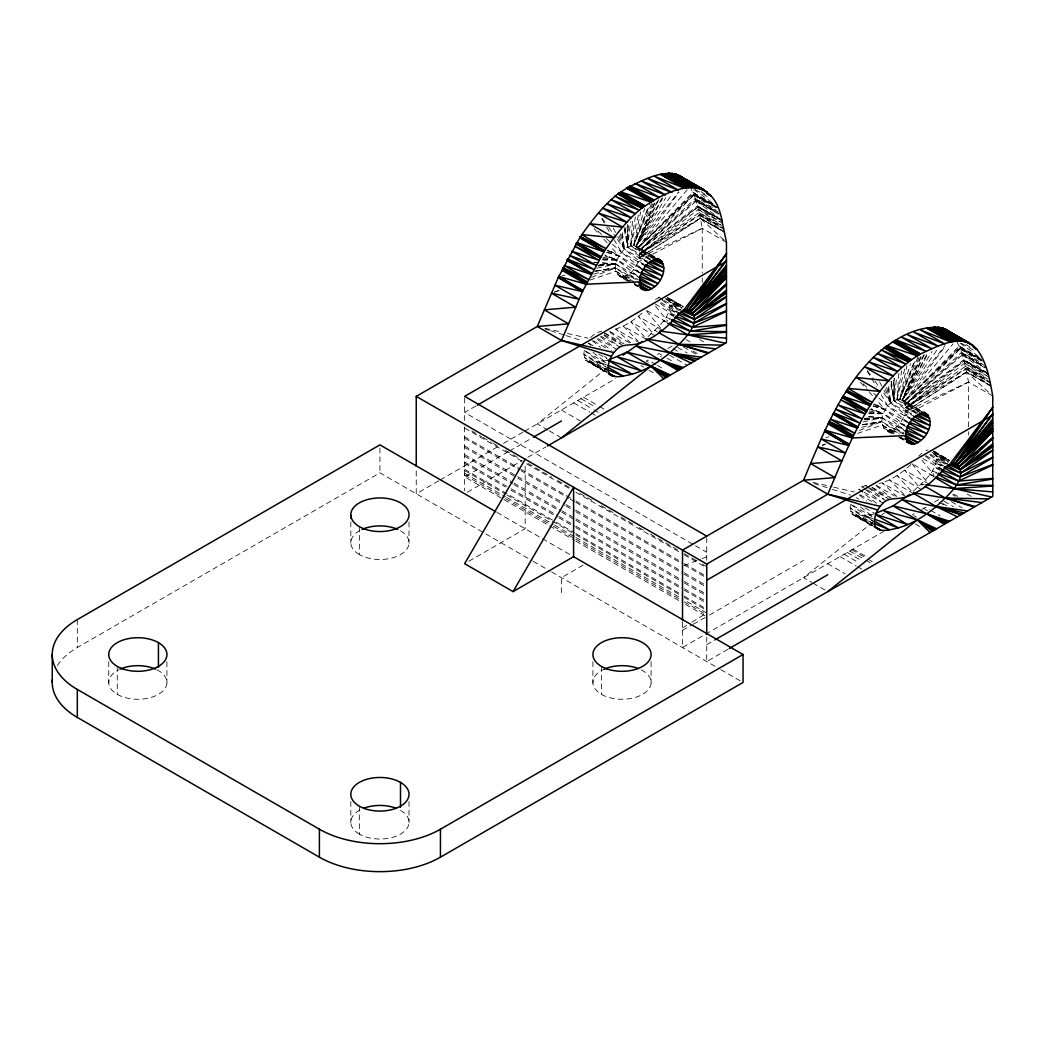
<?xml version="1.0" encoding="UTF-8"?>
<svg xmlns="http://www.w3.org/2000/svg" width="1045" height="1045" viewBox="0 0 1045 1045"><rect width="100%" height="100%" fill="white"/><g stroke="black" fill="none" stroke-linecap="round" stroke-linejoin="round"><path stroke-width="0.75" stroke-dasharray="5 3.75" d="M682.529 621.723L682.529 647.521L883.652 531.409M646.163 261.276L627.575 246.933L627.758 224.348M911.214 414.055L893.854 400.666L894.05 378.094M628.424 281.17C621.187 278.466 612.945 272.915 615.871 264.032C617.49 257.161 621.54 250.735 627.575 246.933L628.476 222.964M892.025 433.348C874.887 428.986 882.529 406.949 893.854 400.666L894.703 378.303M650.46 259.944L630.697 245.601L632.538 220.116M915.433 412.736L896.989 399.334L898.948 372.268M605.734 362.811L584.207 350.388L583.894 354.203L585.696 360.094L609.209 374.201M872.026 516.557L850.499 504.134L850.186 507.948L851.975 513.84L876.846 528.718M624.27 229.299L627.575 246.933C651.427 238.848 635.19 282.594 619.006 275.723L628.855 281.157M890.862 384.638L893.854 400.666C917.719 392.593 901.482 436.327 885.298 429.469L892.325 433.348M651.78 260.91L627.575 246.933L630.618 221.553M918.072 414.643L893.854 400.666L896.714 376.879M654.915 259.578L630.697 245.601L635.347 217.216M921.194 413.311L896.989 399.334L901.639 370.962M652.25 257.788L633.623 245.301L640.689 211.887M918.542 411.534L899.915 399.046L906.969 365.632M630.697 245.601L639.031 212.814M896.989 399.334L904.918 368.114M656.482 258.507L633.623 245.301L644.647 208.451M922.774 412.252L899.915 399.046L910.482 363.725M651.558 203.54L633.623 245.301L648.527 206.087M917.837 357.285L899.915 399.046L914.819 359.833M652.602 203.866L636.131 246.084L655.11 257.632M918.882 357.612L902.423 399.817L920.044 410.554M633.623 245.301L649.768 204.428M899.915 399.046L915.459 359.676M654.261 203.096L636.131 246.084L654.954 256.952M920.554 356.841L902.423 399.817L919.9 409.914M654.954 203.083L636.131 246.084L678.701 191.888M921.246 356.828L902.423 399.817L944.994 345.634M657.475 201.006L636.131 246.084L672.053 194.161M923.767 354.751L902.423 399.817L937.417 349.239M658.807 199.608L636.131 246.084L665.796 197.701M924.394 354.791L902.423 399.817L932.088 351.447M661.968 198.041L636.131 246.084L662.726 198.197M926.745 354.608L902.423 399.817L928.234 353.341M654.758 257.005L638.051 247.861L679.002 192.175M919.665 409.993L904.343 401.607L945.294 345.908M689.896 186.519L693.971 194.919L638.051 247.861L687.832 188.975M956.789 341.428L960.264 348.664L904.343 401.607L953.079 343.936M590.595 337.535L595.637 333.041L601.737 331.187M648.018 336.699C657.762 327.124 674.352 314.793 668.8 299.04L682.803 306.551M653.634 257.606L639.266 250.539L693.971 194.919L717.889 208.164M919.927 411.338L905.545 404.284L960.264 348.664L984.168 361.897L959.963 347.92L904.343 401.607L959.179 346.078L982.039 359.284M638.051 247.861L693.305 193.351L717.523 207.328L693.671 194.187L638.051 247.861L692.887 192.345L715.76 205.538M918.79 456.169L921.768 453.216M904.343 401.607L959.597 347.084L982.47 360.29L959.963 347.92M721.886 220.325L697.851 207.067L639.266 250.539L695.317 198.576L693.971 194.919L716.831 208.125M984.468 365.528L961.596 352.322L963.96 360.081L988.178 374.058L964.143 360.812L905.545 404.284L961.596 352.322L960.264 348.664L983.123 361.857M913.173 491.49C923.127 481.562 940.735 469.127 935.092 452.785L949.095 460.296M641.943 313.121C633.649 320.619 623.891 327.072 612.945 329.789M933.381 476.037L911.867 463.601C902.567 472.379 891.829 480.439 879.224 483.522M720.018 214.055L695.813 200.078L697.668 206.348L721.768 219.92L697.564 205.943L639.266 250.539L695.813 200.078L695.317 198.576L718.176 211.782M968.545 426.739L968.545 382.039L963.96 360.081L988.061 373.666L963.856 359.689L905.545 404.284L962.105 353.824L986.31 367.801M639.266 250.539L696.14 201.123L720.358 215.1M905.545 404.284L962.432 354.869L986.65 368.846M650.081 258.546L639.671 253.922L697.851 207.067L697.668 206.348L720.541 219.541M917.863 412.958L905.963 407.654L964.143 360.812L988.348 374.776M606.649 368.336L537.274 423.904L548.037 430.109M872.941 522.082L803.566 577.65L811.638 582.3M881.771 515.002L884.292 512.99M876.363 503.285L858.807 489.164L861.929 486.787L868.016 484.932M697.564 205.943L700.49 218.509L724.616 232.134L700.411 218.157L639.671 253.922L698.465 209.392L722.67 223.356M989.563 385.096L966.703 371.889L905.963 407.654L964.744 363.124L988.962 377.101M724.028 229.221L699.823 215.244L639.671 253.922L699.223 212.566L723.427 226.543M990.32 382.966L966.102 368.99L905.963 407.654L965.515 366.312L988.374 379.518M655.476 299.484L661.733 296.218M639.671 253.922L699.641 214.447L723.858 228.424M905.963 407.654L965.933 368.193L990.151 382.17M700.411 218.157L639.266 257.775L647.952 261.341M966.703 371.889L905.545 411.508L911.344 413.898M682.529 627.888L686.552 625.419M691.934 622.115L706.733 613.036L684.214 600.039M709.542 615.022L803.566 560.394M475.88 406.009L464.646 412.488L694.063 544.941M57.41 665.574A85.585 49.415 0 0 1 77.317 647.521L379.923 472.823L532.088 560.669M438.756 480.778L416.237 493.789L416.237 469.427M440.154 479.968L497.864 446.659M503.494 443.407L523.205 432.029M524.603 431.219L615.753 378.59M667.886 348.494L672.575 345.791M508.157 451.767L464.646 476.886L502.645 498.831M509.555 450.957L532.009 437.999M467.455 492.169L522.186 460.571M527.803 457.318L546.039 446.79M468.865 561.23L525.165 528.731L525.165 464.111M583.149 565.136L561.478 577.65L561.478 592.62M912.455 514.78L914.244 513.735M921.794 509.385L925.361 507.321L929.397 509.647M934.321 502.149L939.964 498.896M706.733 644.608L715.172 639.736M727.842 649.311L706.733 661.498L706.733 635.7M682.529 630.279L691.934 624.975M693.279 624.218L706.733 616.654L684.214 603.657M726.458 242.283L702.253 228.306L638.051 261.838L644.034 264.176M992.75 396.016L968.545 382.039L904.343 415.583L910.326 417.909M724.094 240.115L700.49 218.509L702.253 228.306L639.266 257.775L700.49 218.509L724.694 232.486M968.545 382.039L905.545 411.508L966.782 372.255L990.908 385.866M554.425 292.012L558.892 290.249M591.64 277.304L615.466 267.899L638.325 281.092M822.206 445.17L825.184 443.994M859.421 430.462L881.758 421.631L905.963 435.608M684.031 565.632L700.686 559.127M702.188 558.539L706.733 556.763M925.948 450.722L928.025 449.951M554.516 292.143L559.114 290.588M589.798 280.138L615.871 271.269L635.19 282.424M822.337 445.366L825.406 444.321M857.618 433.361L882.163 425.015L897.446 433.832M593.717 274.117L615.466 267.899L632.316 279.773M825.837 437.633L828.933 436.745M861.563 427.405L881.758 421.631L898.595 433.505M561.949 275.749L565.123 275.057M596.839 268.173L615.871 264.032L640.089 278.009M863.131 421.906L882.163 417.778L906.381 431.755M607.968 360.198L598.903 362.053L587.682 361.779L606.009 371.785M874.26 513.944L865.195 515.799L853.974 515.512L872.288 525.53M596.381 271.138L615.466 267.899L594.997 270.982M862.661 424.884L881.758 421.631L862.856 424.479M594.866 271.243L615.466 267.899M862.739 424.727L881.758 421.631M598.38 266.044L615.871 264.032L637.163 279.995M864.672 419.776L882.163 417.778L903.455 433.727M598.119 265.574L615.871 264.032L594.749 262.217M864.411 419.319L882.163 417.778L867.533 416.524M598.249 265.312L615.871 264.032L600.052 262.857M864.542 419.045L882.163 417.778L867.925 416.707M599.726 264.489L615.871 264.032M864.398 418.274L882.163 417.778M602.573 259.931L617.086 259.97L641.29 273.947M868.865 413.676L883.378 413.716L907.582 427.679M602.678 259.748L617.086 259.97L637.528 276.011M868.97 413.493L883.378 413.716L903.82 429.743M593.73 262.386L598.471 262.739M602.808 258.598L617.086 259.97L604.99 255.058M869.1 412.344L883.378 413.716L871.282 408.804M924.289 484.527L921.154 484.096L923.845 485.651M603.017 257.253L617.086 259.97L605.342 255.372M869.309 410.998L883.378 413.716L871.634 409.117M545.203 328.313L561.074 331.983M567.422 333.446L588.048 338.214M813.088 482.424L832.12 486.826M833.714 487.192L854.34 491.96M606.792 252.381L619.006 255.96L643.224 269.937M873.084 406.113L885.298 409.705L909.503 423.682M544.837 328.875L549.37 330.324M550.885 330.795L564.496 335.118M566.011 335.589L582.653 340.866M814.146 483.574L830.788 488.851M832.303 489.334L850.447 495.082M606.949 252.132L619.006 255.96L640.062 272.941M873.228 405.865L885.298 409.705L905.114 425.694M604.964 256.025L617.086 259.97M869.727 409.274L883.378 413.716M606.466 364.809L598.903 362.053L605.617 365.946M872.745 518.555L865.195 515.799L871.909 519.678M636.131 265.848L640.48 267.507M670.55 318.973L666.174 317.301L670.211 319.639M902.423 419.594L908.223 421.801M936.842 472.719L932.467 471.047L936.503 473.372M633.623 269.519L639.553 271.805M899.915 423.251L905.845 425.55M674.234 315.668L668.225 313.343L673.607 316.452M666.566 322.043L663.588 320.88L666.279 322.435M940.526 469.414L934.517 467.089L939.886 470.185M934.334 476.363L929.867 474.626L933.903 476.951M630.697 272.601L638.234 275.619M896.989 426.334L904.526 429.364M676.86 312.22L669.571 309.268L676.298 313.147M943.139 465.966L935.863 463L942.59 466.893M606.675 369.238L590.255 362.432L606.387 371.746M872.967 522.97L856.534 516.165L872.679 525.491M627.575 274.887L637.646 279.185M893.854 428.62L903.925 432.93M679.995 309.673L670.132 305.349L679.55 310.783M947.697 464.032L936.424 459.095L945.843 464.529M607.354 250.578L619.006 255.96L610.345 246.411M624.44 276.22L631.624 279.537M873.646 404.324L885.298 409.705L876.637 400.157M890.732 429.952L899.366 433.949M681.444 307.439L669.871 301.861L681.98 308.85M947.737 461.185L936.163 455.607L948.259 462.595M607.55 250.264L619.006 255.96L607.955 249.637M873.842 403.997L885.298 409.705L874.247 403.37M621.514 276.507L630.083 280.831M887.806 430.24L894.951 433.845M634.472 284.266L637.293 285.821M899.366 437.228L903.572 439.566M695.278 189.615L707.387 196.604M961.57 343.361L976.37 351.904M693.671 194.187L716.543 207.38M720.71 220.26L697.851 207.067L720.057 221.644M990.987 386.232L966.782 372.255L990.386 393.86M648.645 263.183L624.44 249.206L617.007 238.913M914.937 416.929L890.732 402.952L883.299 392.659M645.719 266.266L621.514 252.289L612.109 243.838M912.011 420.012L887.806 406.035L878.401 397.57M683.143 306.407L668.343 297.864L683.352 306.838M934.635 451.61L949.435 460.14M667.285 297.668L683.417 306.995M933.577 451.414L949.709 460.727M668.8 299.04L682.254 306.812M935.092 452.785L949.892 461.328M665.769 298.543L681.902 307.857M932.062 452.289L948.194 461.603M658.624 297.355L662.661 299.693M664.006 300.464L682.829 311.332M930.298 454.209L949.121 465.077M629.586 281.157L617.086 273.947L628.084 280.582M634.563 284.044L639.945 287.14M894.141 433.897L883.378 427.692L893.005 433.492M899.915 437.228L906.237 440.885M635.151 285.05L637.842 286.604M898.752 437.241L904.134 440.337M660.858 302.58L679.681 313.461M925.805 455.555L943.282 465.639M655.189 303.977L674.025 314.845M922.826 458.494L942.995 470.145M699.562 339.52L703.598 341.846M967.2 494.037L971.236 496.375M646.92 310.639L665.743 321.507M686.043 339.573L690.079 341.898M953.667 494.089L957.703 496.414M952.609 494.703L955.3 496.257M662.517 330.338L638.299 316.361L652.942 333.355M928.809 484.083L904.591 470.106L919.234 487.101M693.044 351.055L699.771 354.934M654.862 330.351L657.553 331.905M683.73 347.11L698.53 355.653M951.368 501.626L962.131 507.844M677.709 347.476L687.127 352.91M944.001 501.221L953.419 506.655M655.032 335.785L630.827 321.808L644.373 336.634M921.324 489.517L897.119 475.54L911.71 491.516M942.786 503.481L946.822 505.806M673.045 348.625L678.427 351.734M939.337 502.358L944.719 505.466M646.15 339.272L623.29 326.079L637.803 340.814M913.787 493.789L889.582 479.812L904.095 494.546M669.675 355.222L687.166 365.319M661.759 355.13L659.068 353.576L657.24 354.647L661.276 356.972M667.141 358.239L673.868 362.119M930.742 510.43L940.16 515.864M640.036 343.073L615.832 329.097L630.54 342.695M906.328 496.819L882.124 482.842L896.832 496.44M923.532 508.379L927.555 510.718M609.94 331.592L630.122 343.243M876.232 485.337L895.069 496.205M604.428 332.741L623.251 343.609M872.053 487.257L889.543 497.355M604.154 334.7L622.99 345.582M656.025 364.653L647.952 360.002L646.163 361.034L650.199 363.36M657.37 365.436L662.752 368.545M869.1 487.675L865.064 485.337L883.495 498.831M870.446 488.446L889.282 499.314M913.8 515.551L916.491 517.105M601.019 336.15L619.842 347.018M861.929 486.787L865.965 489.112M867.311 489.896L886.134 500.764M597.897 338.528L616.72 349.409M858.807 489.164L862.843 491.503M864.189 492.273L883.012 503.141M640.951 365.593L643.642 367.148M649.023 370.257L655.751 374.136M915.315 523.989L920.697 527.098M593.664 340.918L607.119 348.677M859.957 494.651L874.756 503.194M588.531 343.087L593.913 346.182M856.168 497.603L858.859 499.157M598.785 354.098L606.858 358.762M865.077 507.844L874.482 513.278M608.099 368.18L583.894 354.203L606.009 369.669M874.391 521.925L850.186 507.948L872.288 523.414M608.608 371.497L584.39 357.521L605.878 371.458M874.9 525.23L850.682 511.253L872.157 525.204M608.556 373.3L585.696 360.094L607.759 373.274M874.848 527.033L851.975 513.84L874.051 527.02M853.047 549.082L867.833 557.612M851.793 549.801L866.592 558.343M867.938 559.114L873.32 562.223M583.489 397.218L598.289 405.76M599.621 406.544L606.348 410.424M849.781 550.963L864.568 559.506M865.913 560.277L871.295 563.386M580.981 398.667L595.768 407.21M847.26 552.413L862.06 560.956M577.807 400.496L592.606 409.039M593.939 409.823L599.321 412.919M844.099 554.242L858.885 562.785M573.744 402.847L589.889 412.161M591.235 412.932L595.271 415.27M840.036 556.58L856.182 565.907M857.527 566.677L862.909 569.786M561.374 409.993L580.21 420.861M827.666 563.725L845.157 573.823M549.383 430.893L561.478 437.881M812.984 583.084L825.08 590.072M695.474 545.751L706.733 552.256M471.687 430.932L481.536 436.627M482.947 437.437L491.385 442.309M492.796 443.119L499.837 447.182M505.466 450.434L518.137 457.749M527.986 463.444L551.917 477.251M557.547 480.504L570.204 487.819M580.066 493.501L592.724 500.816M601.175 505.689L615.244 513.813M620.874 517.066L633.544 524.381M639.174 527.634L644.804 530.886M650.434 534.139L678.584 550.388M684.214 553.641L696.884 560.943M702.514 564.196L706.733 566.638M464.646 428.058L525.165 463M526.575 463.81L570.204 488.995M575.834 492.247L682.803 554.007M684.214 554.817L705.323 567.004M464.646 436.797L519.535 468.487M520.946 469.296L574.436 500.176M575.834 500.986L682.803 562.746M684.214 563.555L706.733 576.553M464.646 438.182L519.535 469.871M520.946 470.681L568.807 498.308M570.204 499.118L574.436 501.561M575.834 502.371L682.803 564.13M684.214 564.94L706.733 577.95M464.646 446.006L564.574 503.703M565.985 504.513L574.436 509.385M575.834 510.195L682.803 571.955M684.214 572.764L706.733 585.775M464.646 447.508L564.574 505.205M565.985 506.015L574.436 510.887M575.834 511.697L682.803 573.457M684.214 574.267L706.733 587.277M464.646 454.614L512.507 482.241M513.905 483.064L560.355 509.882M561.766 510.691L574.436 518.006M575.834 518.816L682.803 580.576M684.214 581.386L706.733 594.383M464.646 456.142L512.507 483.77M513.905 484.58L560.355 511.397M561.766 512.22L574.436 519.522M575.834 520.345L682.803 582.091M684.214 582.914L706.733 595.911M464.646 461.981L509.686 487.989M511.096 488.799L557.547 515.616M558.944 516.426L574.436 525.374M575.834 526.184L682.803 587.943M684.214 588.753L706.733 601.75M464.646 463.418L505.466 486.983M511.096 490.236L557.547 517.053M558.944 517.863L574.436 526.798M575.834 527.607L682.803 589.367M684.214 590.177L706.733 603.187M464.646 469.336L554.725 521.337M556.136 522.147L574.436 532.715M575.834 533.525L682.803 595.284M684.214 596.094L706.733 609.091M464.646 470.59L505.466 494.154M506.877 494.977L574.436 533.969M575.834 534.792L682.803 596.538M684.214 597.361L706.733 610.358M464.646 473.267L505.466 496.832M506.877 497.642L553.314 524.459M554.725 525.269L574.436 536.647M575.834 537.47L682.803 599.216M464.646 475.057L504.056 497.812M505.466 498.622L551.917 525.439M553.314 526.262L574.436 538.449M575.834 539.259L682.803 601.019M684.214 601.829L706.733 614.826M504.056 499.641L574.436 540.265M575.834 541.088L682.803 602.834M497.015 512.468L573.587 556.685M533.277 561.361L550.284 571.171M551.616 571.942L719.404 668.813M720.789 669.623L743.047 682.463M933.289 450.826L949.644 460.584M899.876 437.646L904.003 440.128M634.968 284.723L637.711 286.382M965.933 368.193L987.603 381.32M699.641 214.447L721.311 227.575M959.179 346.078L979.701 358.566M692.887 192.345L714.78 205.656M962.105 353.824L983.92 367.174M695.813 200.078L717.628 213.428M961.596 352.322L982.195 365.214M695.317 198.576L717.275 212.331M965.515 366.312L987.407 380.406M699.223 212.566L721.115 226.66M882.163 425.015L895.539 433.779M900.894 437.28L903.572 439.031M615.871 271.269L630.592 280.909M631.925 281.784L637.28 285.298M964.143 360.812L986.349 375.39M933.551 451.623L948.233 461.289M667.259 297.877L681.941 307.557M872.013 487.623L886.617 497.524M604.389 332.989L620.325 343.779M965.998 344.445L971.236 347.998M701.025 191.601L704.944 194.265M966.102 368.99L986.989 383.202M699.823 215.244L722.017 230.357M964.744 363.124L985.775 377.585M698.465 209.392L720.802 224.74M960.264 348.664L981.973 363.647M693.971 194.919L715.681 209.914M933.303 453.739L946.483 463.183M665.691 299.053L680.191 309.451M960.081 343.087L979.505 357.233M693.789 189.341L713.212 203.488M604.049 335.458L617.216 345.098M962.432 354.869L985.5 371.785M696.14 201.123L717.928 217.099M850.499 504.134L873.137 520.985M584.207 350.388L605.591 366.312M929.867 454.888L943.491 465.299M662.347 300.202L677.212 311.567M865.652 489.674L880.53 501.221M600.601 336.895L614.238 347.476M860.597 507.086L872.144 516.099M593.024 352.348L605.852 362.367M925.517 456.208L941.754 469.153M660.466 303.455L674.208 314.414M909.516 418L890.732 402.952L884.005 390.242M644.478 265.273L624.44 249.206L617.713 236.497M597.531 339.455L611.338 350.545M588.426 343.309L590.908 345.307M604.572 356.306L607.054 358.304M908.301 422.702L887.806 406.035L881.209 394.853M640.807 267.977L621.514 252.289L614.094 239.723M859.552 495.278L866.801 501.169M592.045 340.552L600.509 347.436M876.128 485.585L890.993 497.877M609.836 331.84L623.46 343.113M863.105 383.815L867.807 388.048M873.698 393.338L877.225 396.512M597.988 231.141L601.528 234.315M606.231 238.547L610.933 242.78M860.388 382.248L867.964 390.608M869.048 391.797L875.553 398.955M594.096 228.502L598.432 233.283M603.84 239.253L609.261 245.222M911.867 463.601L926.81 481.68M646.568 311.07L660.518 327.934M921.847 459.944L934.047 475.07M655.555 306.211L667.755 321.324M867.507 370.779L874.012 379.779M874.939 381.072L879.577 387.512M602.142 218.314L607.72 226.047M608.647 227.327L616.08 237.633M867.193 371.106L876.259 386.48M601.724 218.758L605.852 225.746M606.675 227.144L609.966 232.735M879.524 381.765L883.26 388.831M613.232 228.032L616.968 235.086M885.494 389.302L890.732 402.952L888.407 384.037M619.202 235.569L624.44 249.206L622.311 231.872M886.552 387.46L890.732 402.952L887.636 385.775M620.26 233.727L624.44 249.206L621.631 233.597M890.993 381.529L893.854 400.666L893.475 378.421M624.701 227.797L627.575 246.933L627.183 224.675M891.424 381.229L893.854 400.666M625.132 227.496L627.575 246.933M968.545 431.742L968.545 435.02M706.733 537.744L706.733 560.995M702.253 228.306L702.253 273.006M702.253 277.996L702.253 282.398M651.087 661.746L651.087 682.999M601.424 666.396L601.424 694.35M592.92 661.746L592.92 682.999M464.646 397.975L464.646 422.075M464.646 426.869L464.646 490.719M409.013 521.991L409.013 543.23M409.013 801.515L409.013 822.755M379.923 447.978L379.923 472.823M359.349 526.628L359.349 554.582A29.103 16.798 0 0 0 401.75 553.811A29.103 16.798 0 0 0 397.753 529.423M359.349 806.152L359.349 834.106A29.103 16.798 0 0 0 401.75 833.348A29.103 16.798 0 0 0 397.753 808.961M350.833 521.991L350.833 543.23M350.833 801.515L350.833 822.755M166.926 661.746L166.926 682.999M117.262 666.396L117.262 694.35M108.758 661.746L108.758 682.999M77.317 619.567L77.317 647.521M359.349 554.582A29.103 16.798 0 0 1 360.682 530.102M157.09 669.858A29.103 16.798 0 0 1 158.84 694.102A29.103 16.798 0 0 1 116.831 694.102A29.103 16.798 0 0 1 118.594 669.858M641.251 669.858A29.103 16.798 0 0 1 642.584 694.35A29.103 16.798 0 0 1 600.17 693.58A29.103 16.798 0 0 1 604.167 669.192M359.349 834.106A29.103 16.798 0 0 1 360.682 809.627"/><path stroke-width="1.5" d="M706.733 536.124L464.646 396.368L561.478 340.461L582.627 291.15L604.559 250.695L580.354 236.719L558.422 277.173L537.274 326.484L416.237 396.368L416.237 466.188M416.237 396.368L706.733 564.078L827.771 494.194C849.703 443.42 870.524 384.286 920.371 353.941C936.882 347.031 962.079 331.487 977.127 349.526C987.146 362.928 989.785 379.975 992.75 396.016L992.75 496.375L729.253 648.501M969.642 343.191L942.316 327.999L973.6 345.908L945.66 329.332C920.475 321.742 891.137 340.5 873.293 357.455C839.161 391.235 821.814 436.941 803.566 480.23L682.529 550.101L682.529 620.351M726.458 277.278L691.215 311.057C685.899 308.131 680.151 312.507 676.716 316.4C666.71 327.869 654.601 338.071 640.036 343.073C632.486 346.3 622.872 342.838 616.72 349.409C611.691 354.32 608.203 361.061 608.099 368.18C607.537 376.54 616.85 377.781 623.107 376.03C640.742 373.496 656.469 364.026 669.949 352.779C678.688 344.21 706.511 322.409 688.524 309.516M992.75 431.023L957.507 464.803C952.191 461.864 946.443 466.253 942.995 470.145C933.002 481.614 920.893 491.803 906.328 496.819C898.778 500.046 889.164 496.584 883.012 503.141C877.983 508.066 874.495 514.806 874.391 521.925C873.829 530.272 883.143 531.526 889.399 529.776C907.034 527.229 922.761 517.771 936.242 506.525C944.967 497.956 972.79 476.141 954.817 463.248M525.165 459.264L464.646 563.673L513.069 591.614L573.587 556.685L743.047 654.51L743.047 682.463L440.441 857.174A85.585 49.415 0 0 1 319.404 857.174L77.317 717.406A85.585 49.415 0 0 1 52.394 679.603M513.069 591.614L573.587 487.218L573.587 556.685M682.829 311.332L726.458 253.608L688.799 310.091L726.458 267.847L691.215 311.057L688.407 309.555M949.121 465.077L992.75 407.341L955.091 463.836L992.75 421.592L957.507 464.803L954.699 463.301M726.458 253.608L685.938 310.195M992.75 407.341L952.23 463.928M726.458 265.312L688.799 310.091L726.458 259.97M992.75 419.058L955.091 463.836L992.75 413.716M688.799 310.091L726.458 260.571M955.091 463.836L992.75 414.303M726.458 269.728L691.215 311.057L726.458 275.514M992.75 423.473L957.507 464.803L992.75 429.26M726.458 272.418L691.215 311.057L726.458 274.678M992.75 426.164L957.507 464.803L992.75 428.424M685.781 309.529L693.018 313.017L726.458 277.67M952.073 463.275L959.297 466.762L992.75 431.415M682.816 310.901L694.076 315.838L726.458 284.802M949.095 464.646L960.368 469.584L992.75 438.547M687.636 309.921L693.018 313.017L726.458 283.731M953.928 463.653L959.297 466.762L992.75 437.476M693.018 313.017L726.458 284.344M959.297 466.762L992.75 438.09M623.042 355.209L642.218 341.545M561.478 437.881L651.035 366.155L670.368 375.011M827.771 591.614L917.327 519.887L936.66 528.757M683.325 309.633L694.076 315.838L726.458 290.092M950.95 464.15L960.368 469.584L992.75 443.838M909.686 494.376L893.122 505.911L875.592 513.474M726.458 296.375L694.076 315.838L726.458 291.973M992.75 450.108L960.368 469.584L992.75 445.719M657.553 258.533L660.335 260.061C646.202 255.894 631.089 283.678 645.719 290.484C659.042 289.792 671.713 266.188 657.645 258.507M923.845 412.279L926.628 413.794C912.481 409.627 897.381 437.424 912.011 444.216C925.334 443.524 938.005 419.933 923.937 412.239M694.076 315.838L726.458 293.005M960.368 469.584L992.75 446.751M726.458 296.911L694.337 319.326L678.309 312.808M992.75 450.656L960.629 473.072L944.602 466.553M629.874 186.219L654.079 200.196L641.891 208.007L617.686 194.03L629.874 186.219L659.395 197.453L635.19 183.489L665.495 194.945L641.277 180.968L671.961 192.45L647.743 178.473L678.505 190.177L654.301 176.2L684.775 188.387L660.558 174.411L685.938 188.113L661.733 174.136L688.564 187.695L664.359 173.718L690.98 187.434L666.775 173.457L692.143 187.408L694.755 187.355L671.569 173.457L676.024 174.254L707.321 192.162L679.368 175.586C661.903 168.794 643.655 180.393 628.058 187.251L652.276 201.228C683.365 182.522 714.349 178.342 722.056 221.044M726.458 303.99L693.775 323.245L675.736 316.256M992.75 457.736L960.068 476.977L942.028 469.989M477.278 405.199L726.458 261.328M533.42 437.189L561.478 420.978M547.449 445.98L726.458 342.629L726.458 242.283L721.768 219.92M706.733 580.21L992.75 415.074M715.172 639.736L827.771 574.724M495.735 511.736L379.923 444.87L77.317 619.567A85.585 49.415 0 0 0 77.317 689.452L319.404 829.221A85.585 49.415 0 0 0 440.441 829.221L743.047 654.51M683.286 367.553L660.558 360.094L626.83 352.178L609.3 359.728M726.458 303.416L694.337 319.326L680.896 311.554M992.75 457.161L960.629 473.072L947.175 465.299M726.458 311.266L692.43 327.32L672.013 319.535M992.75 465.012L958.722 481.053L938.306 473.267M726.458 310.692L693.775 323.245L677.643 313.918M992.75 464.437L960.068 476.977L943.935 467.664M726.458 325.295L690.392 331.278L669.545 323.192M992.75 479.028L956.671 485.024L935.824 476.938M668.878 173.352L667.938 173.431L692.143 187.408L668.878 173.352L670.55 173.379L694.755 187.355L668.878 173.352L693.083 187.329M726.458 324.655L692.43 327.32L674.939 317.223M992.75 478.388L958.722 481.053L941.231 470.968M659.565 331.004L687.793 334.857L726.458 332.232M925.857 484.736L954.085 488.603L992.75 485.977M611.39 356.28L561.478 340.461L537.274 326.484L568.545 323.819L544.341 309.842L575.664 307.165L551.447 293.188L579.087 299.197L554.882 285.22L582.405 291.62L558.422 277.173L582.627 291.15L558.775 276.442L586.01 284.214L639.671 281.863L651.78 288.851L638.822 282.868M877.682 510.025L827.771 494.194L803.566 480.23L834.837 477.565L810.633 463.588L841.943 460.91L817.739 446.933L845.379 452.942L821.174 438.965L848.697 445.366L824.701 430.919L848.919 444.896L825.067 430.174L852.302 437.946L905.963 435.608L918.072 442.597L905.114 436.614M726.458 331.644L690.392 331.278L671.556 320.41M992.75 485.376L956.671 485.024L937.848 474.156M722.108 345.137L679.067 344.327L647.325 339.063M988.4 498.883L945.359 498.073L913.617 492.809M667.611 323.218L687.793 334.857L726.458 338.175M935.249 477.735L954.085 488.603L992.75 491.921M715.707 348.834L679.067 344.327L658.899 332.689M982 502.58L945.359 498.073L925.191 486.421M678.101 370.557L636.353 346.117L669.949 352.779L701.221 357.207M944.38 524.29L902.645 499.863L936.242 506.525L967.513 510.94M671.569 173.457L695.787 187.434L703.572 189.563L679.145 175.469M687.793 334.857L725.348 343.269M954.085 488.603L991.64 497.015M645.745 338.802L669.949 352.779L697.89 359.127M913.369 493.318L936.242 506.525L964.182 512.873M561.478 340.461L613.846 352.557M827.771 494.194L880.138 506.303M708.902 352.766L679.067 344.327L707.844 353.38M975.194 506.511L945.359 498.073L974.123 507.125M691.072 363.059L669.949 352.779L695.317 360.603M957.364 516.805L936.242 506.525L961.609 514.349M607.968 360.198L641.539 370.87L617.321 356.894L651.035 366.155L668.735 375.952M875.788 514.427L907.818 524.616L883.613 510.639L917.327 519.887L935.027 529.697M949.578 521.298L926.85 513.84L893.122 505.911L917.327 519.887L933.564 530.547M654.079 200.196L628.411 187.042L652.276 201.228L626.556 188.113L650.761 202.09L620.678 191.862L644.883 205.839L619.45 192.711L642.701 207.367L618.496 193.39L641.891 208.007L614.891 196.107L639.096 210.084L611.064 199.647L635.269 213.624L607.001 203.723L631.206 217.7L602.769 208.255L626.974 222.232L598.432 213.167L622.637 227.144L589.759 223.734L613.964 237.711L581.686 234.589L605.904 248.566L580.354 236.719L604.297 251.1L580.093 237.124L603.879 251.767L579.675 237.79C591.17 221.449 603.448 204.938 619.45 192.711L643.655 206.688C627.653 218.914 615.374 235.425 603.879 251.767L576.775 242.544L600.483 257.383L576.265 243.407L600.196 257.854L574.645 246.189L598.85 260.166L571.772 251.231L595.977 265.208L569.486 255.398L593.691 269.375L567.448 259.212L591.326 273.816L567.121 259.839L591.052 274.339L564.196 265.469L588.413 279.446L562.994 267.847L586.807 282.633L561.805 270.237L586.01 284.214M942.316 327.999L966.089 341.846L941.885 327.869L965.397 341.728L938.697 327.268L962.066 341.179L937.861 327.203L961.047 341.088L935.17 327.098L958.435 341.14L933.067 327.189L957.272 341.166L930.651 327.451L954.856 341.428L928.025 327.882L952.23 341.859L926.85 328.143L951.054 342.12L920.58 329.946L944.798 343.923L914.035 332.219L938.253 346.195L907.569 334.7L931.787 348.677L901.482 337.221L925.687 351.198L896.166 339.965L920.371 353.941L894.69 340.788L918.568 354.973L892.848 341.859L917.053 355.836L886.97 345.595L911.175 359.571L885.742 346.444L908.993 361.113L884.788 347.136L908.183 361.74L881.183 349.84L905.388 363.817L877.343 353.393L901.561 367.37L873.293 357.455L897.498 371.432L869.061 361.988L893.266 375.965L864.711 366.913L888.929 380.889L856.051 377.48L880.256 391.457L847.978 388.335L872.196 402.312L846.646 390.464L870.589 404.833L846.385 390.856L870.171 405.512L843.067 396.29L866.775 411.129L842.557 397.152L866.488 411.599L840.925 399.921L865.142 413.898L838.064 404.977L862.269 418.954L835.778 409.144L859.983 423.12L833.74 412.958L857.618 427.562L833.414 413.585L857.331 428.084L830.488 419.215L854.706 433.179L829.286 421.592L853.099 436.366L828.097 423.97L852.302 437.946M669.949 352.779L694.559 361.047M936.242 506.525L960.851 514.793M607.968 365.371L632.173 374.175L609.313 360.982M874.26 519.104L898.465 527.921L875.606 514.728M643.38 268.617L662.256 275.815L644.778 265.717M909.672 422.363L928.548 429.56L911.07 419.463M641.042 272.379L660.335 279.825L641.512 268.957M907.334 426.125L926.628 433.557L909.137 423.473M645.523 264.751L663.471 271.752L647.325 262.426M911.815 418.496L929.763 425.485L913.617 416.171M695.787 187.434L672.418 173.522L699.105 187.995L675.592 174.136L699.797 188.113L676.024 174.254L691.032 183.215M639.749 276.233L657.827 283.495L641.695 274.169M906.028 429.965L924.12 437.228L906.629 427.144M681.444 368.624L660.558 360.094L679.707 369.616M947.737 522.356L926.85 513.84L945.999 523.362M649.402 261.942L663.875 267.899L651.78 260.91M915.694 415.675L930.168 421.631L918.072 414.643M608.177 369.852L623.107 376.03L608.308 367.5M874.456 523.597L889.399 529.776L874.6 521.233M639.083 279.799L654.915 286.578L638.769 277.252M905.375 433.544L921.194 440.311L905.061 430.997M653.06 259.878L663.471 264.516L654.052 259.082M919.352 413.624L929.763 418.248L921.69 413.598M655.071 258.311L662.256 261.838L656.874 258.729M921.363 412.043L928.548 415.583L923.166 412.475M638.652 285.141L648.645 290.183L639.226 284.749M904.944 438.887L914.937 443.929L905.519 438.495M608.817 373.326L614.46 376.409L609.078 373.3M875.109 527.072L880.752 530.142L875.37 527.046M640.102 287.375L645.719 290.484L640.35 287.375M906.394 441.121L912.011 444.216L906.629 441.121M676.024 174.254L703.35 189.445M945.425 329.214L969.864 343.309M674.9 174.019L699.105 187.995M941.179 327.751L965.397 341.728M672.418 173.522L696.623 187.499M706.799 193.456L710.835 195.781L706.877 193.273M938.697 327.268L962.915 341.245M974.436 347.972L977.127 349.526L973.156 347.018M936.842 327.124L961.047 341.088M935.17 327.098L959.375 341.075M934.23 327.163L958.435 341.14M628.411 187.042L652.616 201.019M894.69 340.788L918.908 354.764M894.35 340.997L918.568 354.973M885.742 346.444L909.947 360.421M883.966 347.763L908.183 361.74M846.646 390.464L870.851 404.441M845.967 391.535L870.171 405.512M576.775 242.544L600.993 256.521M843.067 396.29L867.285 410.254M575.991 243.877L600.196 257.854M842.27 397.622L866.488 411.599M640.533 288.159L643.224 289.7L640.467 288.041M906.812 441.891L909.503 443.446L906.76 441.787M567.448 259.212L591.653 273.189M833.74 412.958L857.945 426.935M566.834 260.375L591.052 274.339M833.126 414.107L857.331 428.084M562.994 267.847L587.199 281.823M829.286 421.592L853.491 435.569M562.602 268.656L586.807 282.633M828.894 422.389L853.099 436.366M558.775 276.442L582.979 290.419M825.067 430.174L849.271 444.151M558.2 277.643L582.405 291.62M824.492 431.389L848.697 445.366M626.83 352.178L651.035 366.155L667.272 376.801M609.209 374.201L611.9 375.743L609.144 374.097M956.005 336.124L945.66 329.332M959.963 338.632L962.602 340.304M932.258 531.291L917.327 519.887L930.115 532.532M665.965 377.558L651.035 366.155L663.823 378.799M706.733 564.078L706.733 634.328M440.441 829.221L440.441 857.174M400.496 782.405L400.496 807.249M350.833 515.276L350.833 518.385M319.404 829.221L319.404 857.174M158.422 642.636L158.422 667.481M77.317 689.452L77.317 717.406M52.25 654.51L52.25 682.463M362.079 529.423A29.103 16.798 0 0 1 397.753 529.423M120.005 669.192A29.103 16.798 0 0 1 155.679 669.192M604.167 669.192A29.103 16.798 0 0 1 638.364 668.565M363.569 808.334A29.103 16.798 0 0 1 396.277 808.334M606.662 668.787A29.103 16.798 0 0 0 651.087 655.045A29.103 16.798 0 0 0 608.255 639.71A29.103 16.798 0 0 0 606.662 668.787M122.5 668.787A29.103 16.798 0 0 0 166.926 655.045A29.103 16.798 0 0 0 124.094 639.71A29.103 16.798 0 0 0 122.5 668.787M364.587 529.031A29.103 16.798 0 0 0 409.013 515.276A29.103 16.798 0 0 0 366.168 499.941A29.103 16.798 0 0 0 364.587 529.031M364.587 808.556A29.103 16.798 0 0 0 409.013 794.801A29.103 16.798 0 0 0 366.168 779.466A29.103 16.798 0 0 0 364.587 808.556"/></g></svg>
